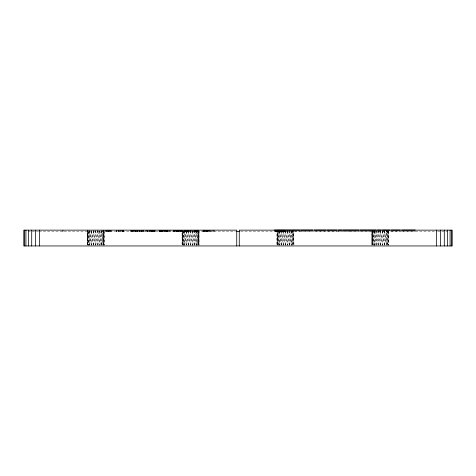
<?xml version="1.0" encoding="UTF-8"?>
<svg xmlns="http://www.w3.org/2000/svg" width="476" height="476" viewBox="0 0 476 476"><rect width="100%" height="100%" fill="white"/><g stroke="black" fill="none" stroke-linecap="round" stroke-linejoin="round"><path stroke-width="0.36" stroke-dasharray="2.38 1.78" d="M87.477 230.14L87.197 245.235L87.185 230.14L87.465 245.235L87.477 230.14L88.286 245.235M103.863 245.235L104.143 230.14L104.143 245.235L103.851 230.14L103.042 245.235L103.006 230.14L101.721 245.235M182.367 230.14L182.094 245.235L182.076 230.14L182.356 245.235L182.367 230.14L183.177 245.235L183.212 230.14L184.498 245.235L184.563 230.14L186.235 245.235M196.546 245.955L197.897 230.14L198.706 245.235L199.033 230.14M278.162 245.235L279.454 230.14L279.454 245.235L278.103 230.14L278.103 245.235L277.258 230.14L276.984 245.235L276.99 230.045M374.279 245.235L372.994 230.14L372.994 245.235L372.149 230.14L371.875 245.235L371.857 230.86M87.513 245.235L88.322 230.14L89.607 245.235M182.403 245.235L183.177 230.86M199.033 230.86L199.033 245.235L198.742 230.14L197.933 245.235L197.897 230.14M276.967 230.14L277.246 245.235L278.103 230.14M293.632 230.14L293.924 245.235L293.632 230.14L292.823 245.235L292.788 230.14L291.502 245.235L291.437 230.14M372.994 230.14L372.184 245.235L372.149 230.14M387.714 245.235L388.523 230.14L388.803 245.235L388.523 230.14M91.344 245.235L89.672 230.14L88.381 245.235L88.322 230.14M183.272 245.235L184.563 230.14M373.059 245.235L374.344 230.14L374.344 245.235M386.393 245.235L387.678 230.14L388.487 245.235M89.75 245.235L91.428 230.14L91.428 245.235M99.984 245.235L101.656 230.14L102.941 245.235M184.64 245.235L186.318 230.14L186.318 245.235M194.874 245.235L196.546 230.14L197.837 245.235M279.531 245.235L281.209 230.14L283.16 245.235M289.765 245.235L291.36 230.86M374.344 245.955L376.016 230.86M384.656 245.235L386.25 230.86M91.517 245.235L93.469 230.14L95.563 245.235M97.949 245.235L99.811 230.86M186.408 245.235L188.359 230.14L190.454 245.235M192.84 245.235L194.791 230.14L196.469 245.235M281.298 245.235L283.25 230.14L285.344 245.235M287.73 245.235L289.682 230.14L291.36 245.235M376.189 245.235L378.051 230.86M382.621 245.235L384.572 230.14L386.25 245.235M93.57 245.235L95.563 230.86M95.765 245.235L97.86 230.14L99.811 245.235M188.46 245.235L190.454 230.86M190.656 245.235L192.649 230.86M283.351 245.235L285.445 230.14L287.54 245.235M285.546 245.235L287.641 230.14L287.641 245.235M378.242 245.235L380.336 230.14L382.43 245.235M380.437 245.235L382.43 230.86M285.951 231.312L299.856 231.312M300.683 231.312L312.905 231.312M314.368 231.312L326.102 231.312M327.125 231.312L336.937 231.312M338.037 231.312L342.03 231.312M342.857 231.312L349.961 231.312M350.384 231.312L358.928 231.312M359.975 231.312L367.561 231.312M368.103 231.312L376.29 231.312M377.414 231.312L381.222 231.312M382.311 231.312L390.159 231.312M391.308 231.312L400.257 231.312M401.625 231.312L415.25 231.312M28.036 231.407L38.431 231.407M39.175 231.407L235.251 231.407M240.749 231.407L436.825 231.407M437.569 231.407L447.964 231.407M378.242 230.86L380.235 245.235M190.656 230.86L192.75 245.955M95.765 230.86L97.758 245.235M384.483 245.235L382.531 230.14L382.531 245.235M376.189 230.86L378.051 245.235M287.73 230.86L289.592 245.235M194.702 245.235L192.75 230.14L192.75 245.235M186.408 230.86L188.27 245.235M91.517 230.86L93.379 245.235M374.422 230.86L376.016 245.235M279.531 230.86L281.126 245.235M101.578 245.235L99.9 230.14L99.9 245.235M291.502 230.86L292.728 245.235M292.788 230.14L293.597 245.235M103.006 230.14L103.816 245.235L103.851 230.14M371.857 230.14L372.137 245.235M387.678 230.14L387.678 245.235L386.328 230.14L386.328 245.235M384.572 230.14L384.572 245.235M380.336 230.14L380.336 245.235M378.14 230.14L378.14 245.235M376.099 230.14L376.099 245.235M289.682 230.14L289.682 245.235M285.445 230.14L285.445 245.235M285.326 230.045L285.344 231.312L274.551 231.312L274.551 230.045M285.106 230.045L285.106 231.312M284.987 230.045L285.005 231.312M284.826 230.045L284.826 231.312M284.672 230.045L284.672 231.312M284.612 230.045L284.612 231.312M284.481 230.045L284.481 231.312M284.345 230.045L284.345 231.312M283.964 230.045L283.964 231.312M283.738 230.045L283.738 231.312M283.452 230.045L283.452 231.312M283.327 230.045L283.327 231.312M283.25 230.14L283.25 245.235M283.149 230.045L283.149 231.312M282.845 230.045L282.857 231.312M282.72 230.045L282.696 231.312M282.458 230.045L282.458 231.312M282.339 230.045L282.369 231.312M282.048 230.045L282.048 231.312M281.816 230.045L281.816 231.312M281.762 230.045L281.762 231.312M281.613 230.045L281.613 231.312M281.536 230.045L281.536 231.312M281.251 230.045L281.209 245.235M281.09 230.045L281.09 231.312M280.911 230.045L280.911 231.312M280.822 230.045L280.822 231.312M280.519 230.045L280.519 231.312M280.406 230.045L280.406 231.312M280.072 230.045L280.09 231.312M279.989 230.045L279.989 231.312M279.537 230.045L279.549 231.312M279.329 230.045L279.329 231.312M279.168 230.045L279.168 231.312M279.067 230.045L279.085 231.312M278.924 230.045L278.966 231.312M278.865 230.045L278.865 231.312M277.258 230.14L277.258 245.235M276.294 231.312L276.258 230.045L276.235 231.312M276.098 230.045L276.098 231.312M275.955 230.045L275.955 231.312L275.878 230.045M275.765 230.045L275.765 231.312M275.539 230.045L275.539 231.312M275.283 230.045L275.283 231.312L275.223 230.045M274.694 230.045L274.694 231.312M214.099 230.14L214.099 231.407M214.039 230.14L214.039 231.407M213.48 230.14L213.48 231.407M213.022 230.14L213.022 231.407M212.968 230.14L212.968 231.407M212.016 230.14L212.016 231.407M211.041 230.14L211.041 231.407M210.255 230.14L210.255 231.407M209.964 230.14L209.964 231.407M209.494 230.14L209.494 231.407M209.392 230.14L209.392 231.407M209.018 230.14L209.018 231.407M208.821 230.14L208.821 231.407M208.72 230.14L208.72 231.407M208.357 230.14L208.357 231.407M207.744 230.14L207.744 231.407M207.673 230.14L207.673 231.407M207.476 230.14L207.476 231.407M207.405 230.14L207.405 231.407M207.179 230.14L207.179 231.407M206.739 230.14L206.822 231.407M206.638 230.14L206.709 231.407M206.548 230.14L206.548 231.407M206.411 230.14L206.394 231.407M206.257 230.14L206.257 231.407M206.162 230.14L206.179 231.407M205.846 230.14L205.87 231.407M205.787 230.14L205.787 231.407M205.656 230.14L205.656 231.407M204.989 230.14L204.989 231.407M204.853 230.14L204.853 231.407M204.537 230.14L204.537 231.407M204.174 230.14L204.168 231.407M204.097 230.14L204.097 231.407M204.043 230.14L204.025 231.407M203.859 230.14L203.859 231.407L203.764 230.14M203.603 230.14L203.603 231.407M203.46 230.14L203.46 231.407M203.395 230.14L203.395 231.407M203.258 230.14L203.258 231.407M203.091 230.14L203.091 231.407M202.728 230.14L202.728 231.407M198.742 230.14L198.742 245.235M197.671 230.14L197.671 231.407M197.32 230.14L197.32 231.407M197.04 230.14L197.04 231.407M196.79 230.14L196.79 231.407M196.546 230.14L196.546 245.235M196.332 230.14L196.332 231.407M195.868 230.14L195.868 231.407M195.803 230.14L195.803 231.407M195.666 230.14L195.666 231.407M195.428 230.14L195.428 231.407M195.095 230.14L195.059 231.407M194.791 230.14L194.791 245.235M194.16 230.14L194.232 231.407M193.964 230.14L193.964 231.407M193.256 230.14L193.256 231.407M192.239 230.14L192.239 231.407M191.655 230.14L191.655 231.407M191.144 230.14L191.144 231.407M190.709 230.14L190.709 231.407M190.555 230.14L190.555 245.235M189.918 230.14L189.936 231.407M189.156 230.14L189.156 231.407M188.996 230.14L188.996 231.407M188.466 230.14L188.466 231.407M188.359 230.14L188.359 245.235M188.032 230.14L188.014 231.407M187.722 230.14L187.734 231.407M187.687 230.14L187.687 231.407M187.532 230.14L187.532 231.407M187.401 230.14L187.413 231.407M187.383 230.14L187.383 231.407M187.044 230.14L187.044 231.407M186.693 230.14L186.717 231.407M185.92 230.14L185.92 231.407M185.807 230.14L185.807 231.407M185.36 230.14L185.331 231.407M185.17 230.14L185.17 231.407M184.991 230.14L184.991 231.407M184.813 230.14L184.813 231.407M184.73 230.14L184.73 231.407M183.492 230.14L183.516 231.407M182.498 230.14L182.498 231.407M181.921 230.14L181.903 231.407M181.201 230.14L181.201 231.407M181.088 230.14L181.088 231.407M180.743 230.14L180.69 231.407M180.499 230.14L180.541 231.407M180.41 230.14L180.434 231.407M180.297 230.14L180.297 231.407M179.97 230.14L179.97 231.407M179.94 230.14L179.94 231.407M179.773 230.14L179.773 231.407M179.226 230.14L179.196 231.407M179.125 230.14L179.095 231.407M178.661 230.14L178.589 231.407M178.345 231.407L178.292 230.14L178.262 231.407M178.083 230.14L178.083 231.407L177.97 230.14M177.607 230.14L177.607 231.407M177.387 230.14L177.387 231.407M177.262 231.407L177.179 230.14L177.161 231.407M177.072 230.14L177.072 231.407M176.697 230.14L176.697 231.407M176.614 230.14L176.661 231.407M176.453 230.14L176.441 231.407M176.322 230.14L176.322 231.407M176.281 230.14L176.281 231.407M176.162 230.14L176.162 231.407M176.072 230.14L176.072 231.407M175.579 230.14L175.579 231.407M175.424 230.14L175.424 231.407M175.186 230.14L175.138 231.407M174.71 230.14L174.71 231.407M174.65 230.14L174.65 231.407M174.317 230.14L174.389 231.407M174.228 231.407L174.216 230.14L174.139 231.407M174.008 230.14L174.014 231.407M173.99 230.14L173.99 231.407M173.597 230.14L173.597 231.407M173.478 230.14L173.478 231.407M171.003 230.14L171.003 231.407M170.438 230.14L170.438 231.407M169.855 230.14L169.855 231.407M169.355 230.14L169.355 231.407M168.784 230.14L168.784 231.407M168.004 230.14L168.004 231.407M167.778 230.14L167.778 231.407M167.707 230.14L167.748 231.407M167.415 230.14L167.415 231.407M167.356 230.14L167.356 231.407M167.106 230.14L167.106 231.407M166.963 230.14L166.963 231.407M166.915 230.14L166.915 231.407M166.761 230.14L166.761 231.407M166.612 230.14L166.594 231.407M166.517 230.14L166.481 231.407M166.285 230.14L166.326 231.407M166.124 230.14L166.124 231.407M165.934 230.14L165.934 231.407M165.535 230.14L165.535 231.407M165.089 230.14L165.089 231.407M164.916 230.14L164.964 231.407M164.44 230.14L164.44 231.407M164.363 230.14L164.351 231.407M163.798 230.14L163.798 231.407M163.696 230.14L163.702 231.407M163.208 230.14L163.208 231.407M162.84 230.14L162.84 231.407M162.768 230.14L162.768 231.407M162.649 230.14L162.643 231.407M162.53 230.14L162.518 231.407M162.459 230.14L162.465 231.407M162.352 230.14L162.393 231.407M161.983 230.14L161.983 231.407M161.816 230.14L161.816 231.407M161.727 230.14L161.727 231.407M161.62 230.14L161.644 231.407M161.388 230.14L161.388 231.407M161.257 230.14L161.257 231.407M161.185 230.14L161.185 231.407M160.924 230.14L160.924 231.407M160.846 230.14L160.846 231.407M160.805 230.14L160.805 231.407M160.644 230.14L160.644 231.407M160.448 230.14L160.448 231.407M160.376 230.14L160.376 231.407M160.275 230.14L160.275 231.407M160.103 230.14L160.043 231.407M159.882 230.14L159.882 231.407M159.704 230.14L159.704 231.407M159.537 230.14L159.537 231.407M159.406 230.14L159.406 231.407M159.281 230.14L159.281 231.407M159.192 230.14L159.192 231.407M158.978 230.14L158.978 231.407M155.146 230.14L155.146 231.407M154.992 230.14L154.992 231.407M154.765 230.14L154.765 231.407L154.676 230.14M154.611 230.14L154.593 231.407M154.563 230.14L154.468 231.407L154.432 230.14M154.325 230.14L154.325 231.407M154.194 230.14L154.224 231.407M154.087 230.14L154.087 231.407M154.004 230.14L153.974 231.407M153.552 230.14L153.486 231.407M153.45 230.14L153.45 231.407M152.933 230.14L152.933 231.407M152.79 230.14L152.79 231.407M152.689 231.407L152.689 230.14L152.641 231.407M152.534 230.14L152.534 231.407M152.326 230.14L152.326 231.407M152.13 230.14L152.13 231.407M152.034 230.14L152.011 231.407M151.749 230.14L151.749 231.407M151.594 230.14L151.594 231.407M151.439 230.14L151.439 231.407M151.344 230.14L151.344 231.407M151.207 230.14L151.207 231.407L151.148 230.14M151.017 230.14L151.017 231.407M150.868 230.14L150.868 231.407M150.606 230.14L150.636 231.407M150.547 230.14L150.547 231.407M150.065 230.14L150.065 231.407M149.946 230.14L149.946 231.407M149.886 230.14L149.863 231.407M149.19 230.14L149.19 231.407M148.357 230.14L148.357 231.407M147.834 231.407L147.852 230.14L147.804 231.407M147.703 230.14L147.703 231.407M147.602 230.14L147.542 231.407M147.465 230.14L147.465 231.407M147.376 230.14L147.376 231.407M147.298 230.14L147.298 231.407M147.096 230.14L147.108 231.407M146.691 230.14L146.691 231.407M146.578 230.14L146.578 231.407M145.953 230.14L145.953 231.407M145.519 230.14L145.519 231.407M143.407 230.14L143.407 231.407M143.335 231.407L143.276 230.14L143.216 231.407M142.865 230.14L142.865 231.407M142.74 230.14L142.74 231.407M142.419 230.14L142.419 231.407M142.14 230.14L142.14 231.407M142.003 230.14L142.003 231.407M141.58 230.14L141.58 231.407M141.55 230.14L141.55 231.407M141.402 231.407L141.384 230.14L141.301 231.407M141.182 230.14L141.194 231.407M141.021 230.14L141.021 231.407M140.64 230.14L140.64 231.407M139.938 230.14L139.938 231.407M139.748 230.14L139.748 231.407M139.641 230.14L139.658 231.407M139.539 230.14L139.539 231.407M139.206 230.14L139.206 231.407M138.754 230.14L138.754 231.407M138.338 230.14L138.338 231.407M137.885 230.14L137.885 231.407M137.725 230.14L137.725 231.407M137.612 230.14L137.612 231.407M137.534 230.14L137.534 231.407M137.326 230.14L137.326 231.407M136.939 230.14L136.939 231.407M136.303 230.14L136.303 231.407M136.005 230.14L136.005 231.407M135.904 230.14L135.904 231.407M135.642 230.14L135.642 231.407M135.547 230.14L135.547 231.407M135.101 230.14L135.101 231.407M134.779 230.14L134.779 231.407M134.577 230.14L134.571 231.407M134.006 230.14L134 231.407M133.899 230.14L133.893 231.407M133.607 230.14L133.607 231.407M133.47 230.14L133.458 231.407M133.101 230.14L133.101 231.407M132.78 230.14L132.78 231.407M132.411 230.14L132.411 231.407M132.072 230.14L132.072 231.407M131.882 230.14L131.882 231.407M131.471 230.14L131.471 231.407M131.424 230.14L131.424 231.407M130.882 230.14L130.882 231.407M130.234 230.14L130.234 231.407M123.653 230.14L123.653 231.407M123.433 230.14L123.492 231.407M123.135 230.14L123.135 231.407M123.082 230.14L123.082 231.407M122.957 230.14L122.957 231.407M122.862 230.14L122.862 231.407M122.386 230.14L122.386 231.407M122.058 230.14L122.058 231.407M121.91 230.14L121.91 231.407M121.32 230.14L121.32 231.407M120.767 230.14L120.767 231.407M120.636 230.14L120.559 231.407M119.916 230.14L119.916 231.407M119.589 230.14L119.589 231.407M118.762 230.14L118.762 231.407M118.363 230.14L118.363 231.407M118.232 230.14L118.232 231.407M117.477 230.14L117.501 231.407M116.846 230.14L116.846 231.407M116.727 230.14L116.727 231.407M116.65 230.14L116.644 231.407M116.489 230.14L116.489 231.407M111.848 230.14L111.848 231.407M111.122 230.14L111.122 231.407M110.729 230.14L110.729 231.407M110.527 230.14L110.527 231.407M109.968 230.14L109.968 231.407M109.885 230.14L109.885 231.407M109.777 230.14L109.748 231.407M109.272 230.14L109.337 231.407M108.956 230.14L108.956 231.407M108.826 230.14L108.826 231.407M108.706 230.14L108.706 231.407M108.219 230.14L108.219 231.407M108.129 230.14L108.129 231.407M108.052 230.14L108.034 231.407M107.588 230.14L107.588 231.407M107.273 230.14L107.273 231.407M106.808 230.14L106.808 231.407M106.434 230.14L106.434 231.407M105.999 230.14L106.005 231.407M105.904 230.14L105.904 231.407M105.779 230.14L105.779 231.407M101.656 230.14L101.656 245.235M97.86 230.14L97.86 245.235M95.664 230.14L95.664 245.235M93.469 230.14L93.469 245.235M89.672 230.14L89.672 245.235M63.367 230.14L63.367 231.407M62.618 230.14L62.618 231.407M62.136 230.14L62.136 231.407M282.197 231.312L282.197 230.045L282.155 231.312M123.861 231.407L123.825 230.14L123.819 231.407M122.677 231.407L122.677 230.14L122.618 231.407"/><path stroke-width="0.71" d="M274.551 230.045L285.344 230.045M285.951 230.045L299.856 230.045M300.683 230.045L312.905 230.045M314.368 230.045L326.102 230.045M327.125 230.045L336.937 230.045M338.037 230.045L342.03 230.045M342.857 230.045L349.961 230.045M350.384 230.045L358.928 230.045M359.975 230.045L367.561 230.045M368.103 230.045L376.29 230.045M377.414 230.045L381.222 230.045M382.311 230.045L390.159 230.045M391.308 230.045L400.257 230.045M401.625 230.045L415.25 230.045M236.733 231.407L239.267 231.407M451.659 230.14L451.659 245.955M450.082 230.14L450.082 245.955M447.565 230.14L447.565 245.955M444.292 230.14L444.292 245.955M440.478 230.14L440.478 245.955M436.385 230.14L436.385 245.955M239.267 245.955L239.267 230.14L452.2 230.14L452.2 245.955L23.8 245.955L23.8 230.14L236.733 230.14L236.733 245.955M39.615 230.14L39.615 245.955M35.522 230.14L35.522 245.955M31.708 230.14L31.708 245.955M28.435 230.14L28.435 245.955M25.918 230.14L25.918 245.955M24.341 230.14L24.341 245.955"/></g></svg>
